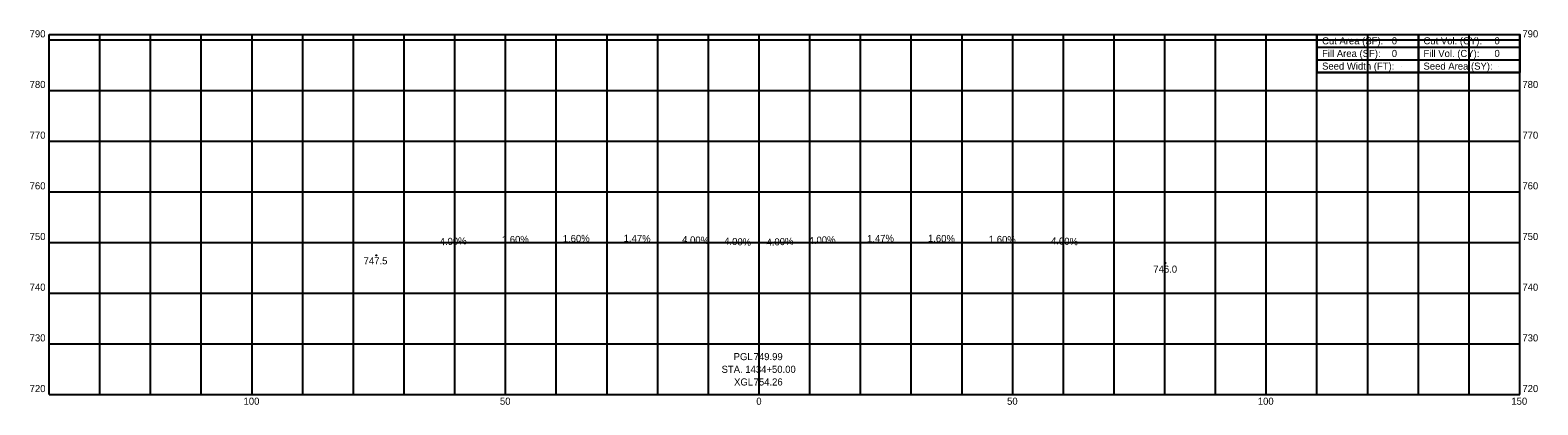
# Model space of a CAD drawing. Extents: x -144 to 154, y 718 to 792.
import ezdxf

# ---------------------------------------------------------------- set-up
doc = ezdxf.new("R2010")
doc.units = 0
for name, color, linetype in [('_CIVIL_CONSTRUCTION', 7, 'Continuous'), ('Default', 7, 'Continuous'), ('SH_Data', 7, 'Continuous'), ('SH_Major_Grid_Line', 7, 'Continuous'), ('SH_Masking', 7, 'Continuous'), ('SH_Text', 7, 'Continuous')]:
    doc.layers.add(name, color=color, linetype=linetype)

msp = doc.modelspace()

# ---------------------------------------------------------------- linework, layer by layer
at = {"layer": '_CIVIL_CONSTRUCTION'}
for centre in [(-75.49, 747.5), (80.1, 745.98)]:
    msp.add_circle(centre, 0.05, dxfattribs=at)
at = {"layer": 'Default'}
msp.add_circle((150, 791.07), 0.000833, dxfattribs=at)
msp.add_circle((150, 791.07), 0.000833, dxfattribs=at)
msp.add_circle((150, 791.07), 0.000833, dxfattribs=at)
msp.add_circle((150, 791.07), 0.000833, dxfattribs=at)
msp.add_circle((150, 791.07), 0.000833, dxfattribs=at)
msp.add_circle((150, 791.07), 0.000833, dxfattribs=at)
msp.add_circle((150, 791.07), 0.000833, dxfattribs=at)
msp.add_circle((150, 791.07), 0.000833, dxfattribs=at)
msp.add_circle((150, 791.07), 0.000833, dxfattribs=at)
msp.add_circle((150, 791.07), 0.000833, dxfattribs=at)
msp.add_circle((150, 791.07), 0.000833, dxfattribs=at)
msp.add_circle((150, 791.07), 0.000833, dxfattribs=at)
msp.add_circle((150, 791.07), 0.000833, dxfattribs=at)
msp.add_circle((150, 791.07), 0.000833, dxfattribs=at)
msp.add_circle((150, 791.07), 0.000833, dxfattribs=at)
msp.add_circle((150, 791.07), 0.000833, dxfattribs=at)
msp.add_circle((150, 791.07), 0.000833, dxfattribs=at)
msp.add_circle((150, 791.07), 0.000833, dxfattribs=at)
msp.add_circle((150, 791.07), 0.000833, dxfattribs=at)
msp.add_circle((150, 791.07), 0.000833, dxfattribs=at)
msp.add_circle((150, 791.07), 0.000833, dxfattribs=at)
msp.add_circle((150, 791.07), 0.000833, dxfattribs=at)
msp.add_circle((150, 791.07), 0.000833, dxfattribs=at)
msp.add_circle((150, 791.07), 0.000833, dxfattribs=at)
at = {"layer": 'SH_Data'}
for p, q in [((110, 791.07), (150, 791.07)), ((110, 791.07), (110, 786.07)), ((110, 791.07), (150, 791.07)), ((110, 791.07), (110, 786.07)), ((130, 791.07), (130, 783.57)), ((130, 791.07), (130, 783.57)), ((150, 791.07), (150, 786.07)), ((150, 791.07), (150, 786.07)), ((110, 788.57), (150, 788.57)), ((110, 788.57), (150, 788.57)), ((110, 786.07), (150, 786.07)), ((110, 786.07), (150, 786.07)), ((126.6, 784.82), (126.6, 784.82)), ((126.6, 784.82), (126.6, 784.82)), ((145.89, 784.82), (145.89, 784.82)), ((145.89, 784.82), (145.89, 784.82))]:
    msp.add_line(p, q, dxfattribs=at)
msp.add_lwpolyline([(110, 786.07), (110, 783.57), (150, 783.57), (150, 786.07)], dxfattribs=at)
msp.add_lwpolyline([(110, 786.07), (110, 783.57), (150, 783.57), (150, 786.07)], dxfattribs=at)
at = {"layer": 'SH_Major_Grid_Line'}
for p, q in [((-140, 791.07), (150, 791.07)), ((-140, 720), (-140, 791.07)), ((-130, 720), (-130, 791.07)), ((-120, 720), (-120, 791.07)), ((-110, 720), (-110, 791.07)), ((-100, 720), (-100, 791.07)), ((-90, 720), (-90, 791.07)), ((-80, 720), (-80, 791.07)), ((-70, 720), (-70, 791.07)), ((-60, 720), (-60, 791.07)), ((-50, 720), (-50, 791.07)), ((-40, 720), (-40, 791.07)), ((-30, 720), (-30, 791.07)), ((-20, 720), (-20, 791.07)), ((-10, 720), (-10, 791.07)), ((0, 720), (0, 791.07)), ((10, 720), (10, 791.07)), ((20, 720), (20, 791.07)), ((30, 720), (30, 791.07)), ((40, 720), (40, 791.07)), ((50, 720), (50, 791.07)), ((60, 720), (60, 791.07)), ((70, 720), (70, 791.07)), ((80, 720), (80, 791.07)), ((90, 720), (90, 791.07)), ((100, 720), (100, 791.07)), ((110, 720), (110, 791.07)), ((120, 720), (120, 791.07)), ((130, 720), (130, 791.07)), ((140, 720), (140, 791.07)), ((150, 720), (150, 791.07)), ((-140, 790), (150, 790)), ((-140, 780), (150, 780)), ((-140, 770), (150, 770)), ((-140, 760), (150, 760)), ((-140, 750), (150, 750)), ((-140, 740), (150, 740)), ((-140, 730), (150, 730)), ((-140, 720), (150, 720))]:
    msp.add_line(p, q, dxfattribs=at)
at = {"layer": 'SH_Masking'}
msp.add_lwpolyline([(110, 791.07), (150, 791.07), (150, 783.57), (110, 783.57)], close=True, dxfattribs=at)
msp.add_lwpolyline([(110, 791.07), (150, 791.07), (150, 783.57), (110, 783.57)], close=True, dxfattribs=at)

# ---------------------------------------------------------------- texts
at = {"layer": 'SH_Text'}
for s, p in [('790', (-143.85, 790.5)), ('790', (150.5, 790.5)), ('Cut Area (SF):', (111, 789.12)), ('Cut Area (SF):', (111, 789.12)), ('Fill Area (SF):', (111, 786.62)), ('Fill Area (SF):', (111, 786.62)), ('0', (124.75, 789.12)), ('0', (124.75, 789.12)), ('0', (124.75, 786.62)), ('0', (124.75, 786.62)), ('Cut Vol. (CY):', (131, 789.12)), ('Cut Vol. (CY):', (131, 789.12)), ('Fill Vol. (CY):', (131, 786.62)), ('Fill Vol. (CY):', (131, 786.62)), ('0', (145, 789.12)), ('0', (145, 789.12)), ('0', (145, 786.62)), ('0', (145, 786.62)), ('Seed Width (FT):', (111, 784.12)), ('Seed Width (FT):', (111, 784.12)), ('Seed Area (SY):', (131, 784.12)), ('Seed Area (SY):', (131, 784.12)), ('780', (-143.85, 780.5)), ('780', (150.5, 780.5)), ('770', (-143.85, 770.5)), ('770', (150.5, 770.5)), ('760', (-143.85, 760.5)), ('760', (150.5, 760.5)), ('750', (-143.85, 750.5)), ('750', (150.5, 750.5)), ('747.5', (-77.99, 745.71)), ('746.0', (77.73, 744.06)), ('740', (-143.85, 740.5)), ('740', (150.5, 740.5)), ('730', (-143.85, 730.5)), ('730', (150.5, 730.5)), ('STA. 1434+50.00', (-7.41, 724.3)), ('PGL ', (-5.03, 726.8)), ('PGL ', (-5.03, 726.8)), ('749.99', (-1.08, 726.8)), ('749.99', (-1.08, 726.8)), ('XGL ', (-4.94, 721.8)), ('754.26', (-1.09, 721.8)), ('720', (-143.85, 720.5)), ('720', (150.5, 720.5)), ('100', (-101.67, 718)), ('50', (-51.11, 718)), ('0', (-0.56, 718)), ('50', (48.89, 718)), ('100', (98.33, 718)), ('150', (148.33, 718))]:
    msp.add_text(s, height=1.4, dxfattribs=at).set_placement(p)
for s, rotation, p in [('4.00%', 2.2906, (-62.97, 749.46)), ('1.60%', 0.9167, (-50.72, 749.87)), ('1.60%', 0.9167, (-38.72, 750.07)), ('1.47%', 359.1597, (-26.72, 750.16)), ('4.00%', 357.7094, (-15.22, 749.92)), ('4.00%', 357.7094, (-6.92, 749.59)), ('4.00%', 2.2906, (1.48, 749.37)), ('4.00%', 2.2906, (9.78, 749.7)), ('1.47%', 0.8403, (21.28, 750.08)), ('1.60%', 359.0833, (33.28, 750.15)), ('1.60%', 359.0833, (45.28, 749.96)), ('4.00%', 357.7094, (57.53, 749.68))]:
    msp.add_text(s, height=1.4, rotation=rotation, dxfattribs=at).set_placement(p)

doc.saveas('drawing.dxf')
